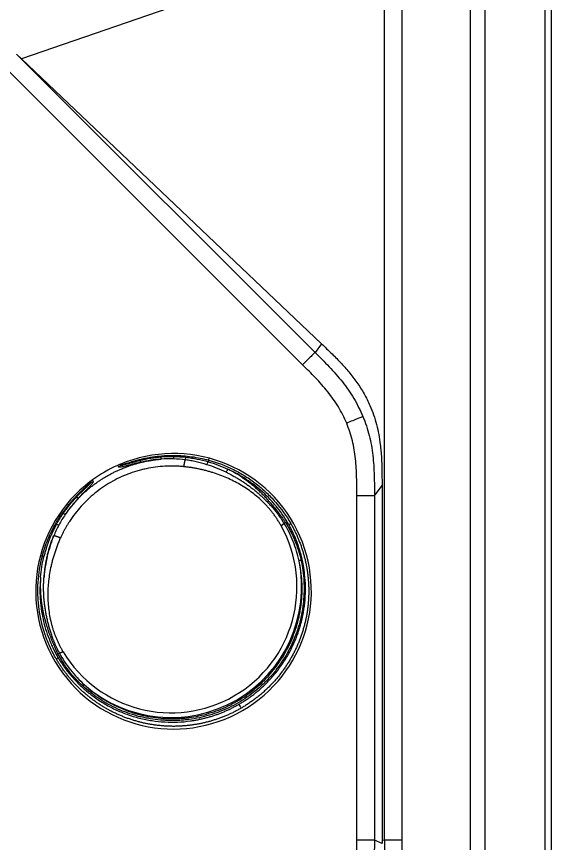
# Model space of a CAD drawing. Extents: x 1076 to 1148, y 508 to 635.
# Drawn here: x 1140.5 to 1148.09, y 560 to 571.74 of the extents above; entities that cross this region are included whole.
import ezdxf

# ---------------------------------------------------------------- set-up
doc = ezdxf.new("R2010")
doc.units = 0
doc.header["$MEASUREMENT"] = 0
doc.layers.add('1', color=4, linetype='Continuous')
doc.layers.add('GEOMETRY', color=4, linetype='Continuous', lineweight=25)

# ---------------------------------------------------------------- blocks, each defined once
blk = doc.blocks.new('1508202-Salt System Cap')
at = {"layer": 'GEOMETRY'}
for p, q in [((0.499, 1.861), (0.506, 1.888)), ((-1.888, 0.506), (-1.861, 0.499))]:
    blk.add_line(p, q, dxfattribs=at)
for centre, radius, start, end in [((0, 0), 1.955, 127.1394, 112.86), ((0.154, 1.955), 0.355, 333.6314, 340.9559), ((0.562, 1.824), 0.0729, 149.535, 168.1694), ((-0.036, 0.062), 1.787, 210.9965, 29.004), ((-1.86, 0.426), 0.0726, 71.8455, 90.4762), ((-0.036, 0.062), 1.854, 228.4876, 11.5131), ((1.85, 0.231), 0.212, 101.1992, 108.7636), ((-1.125, -1.486), 0.212, 131.2379, 138.8013)]:
    blk.add_arc(centre, radius, start, end, dxfattribs=at)
for points, knots in [([(-0.474, 1.872), (-0.465, 1.874), (-0.447, 1.878), (-0.419, 1.884), (-0.391, 1.891), (-0.361, 1.896), (-0.331, 1.902), (-0.3, 1.907), (-0.267, 1.911), (-0.232, 1.916), (-0.193, 1.92), (-0.149, 1.924), (-0.1, 1.927), (-0.048, 1.929), (-0.011, 1.929), (0.008, 1.929)], [0, 0, 0, 0, 0.056335, 0.114449, 0.174341, 0.236013, 0.299464, 0.364694, 0.431702, 0.500489, 0.58363, 0.675154, 0.775058, 0.883342, 1, 1, 1, 1]), ([(-0.472, 1.859), (-0.423, 1.871), (-0.374, 1.881), (-0.274, 1.898), (-0.224, 1.904), (-0.174, 1.908)], [0, 0, 0, 0, 0.5, 0.5, 1, 1, 1, 1]), ([(-0.176, 1.875), (-0.175, 1.877), (-0.175, 1.88), (-0.174, 1.891), (-0.174, 1.899), (-0.174, 1.908)], [0, 0, 0, 0, 0.5, 0.5, 1, 1, 1, 1]), ([(0, 1.879), (0.001, 1.881), (0.002, 1.885), (0.004, 1.897), (0.005, 1.905), (0.006, 1.913)], [0, 0, 0, 0, 0.5, 0.5, 1, 1, 1, 1]), ([(0.008, 1.929), (0.007, 1.929), (0.007, 1.927), (0.006, 1.922), (0.006, 1.918), (0.006, 1.913)], [0, 0, 0, 0, 0.5, 0.5, 1, 1, 1, 1]), ([(0.008, 1.929), (0.091, 1.928), (0.174, 1.922), (0.337, 1.899), (0.418, 1.883), (0.499, 1.861)], [0, 0, 0, 0, 0.5, 0.5, 1, 1, 1, 1]), ([(0.167, 1.865), (0.169, 1.868), (0.17, 1.873), (0.174, 1.886), (0.175, 1.893), (0.177, 1.902)], [0, 0, 0, 0, 0.5, 0.5, 1, 1, 1, 1]), ([(0.177, 1.902), (0.204, 1.899), (0.23, 1.895), (0.283, 1.887), (0.309, 1.882), (0.387, 1.867), (0.439, 1.854), (0.49, 1.839)], [0, 0, 0, 0, 0.25, 0.25, 0.5, 0.5, 1, 1, 1, 1]), ([(0.148, 1.768), (0.139, 1.769), (0.121, 1.77), (0.094, 1.773), (0.067, 1.774), (0.04, 1.776), (0.012, 1.777), (-0.015, 1.777), (-0.042, 1.777), (-0.069, 1.777), (-0.096, 1.776), (-0.159, 1.773), (-0.257, 1.764), (-0.368, 1.744), (-0.456, 1.724), (-0.543, 1.7), (-0.692, 1.649), (-0.856, 1.571), (-1.008, 1.475), (-1.116, 1.394), (-1.218, 1.305), (-1.312, 1.208), (-1.399, 1.104), (-1.46, 1.018), (-1.5, 0.955), (-1.523, 0.916), (-1.545, 0.877), (-1.566, 0.837), (-1.586, 0.797), (-1.599, 0.77), (-1.605, 0.756)], [0, 0, 0, 0, 0.012566, 0.025118, 0.037658, 0.05019, 0.062717, 0.075242, 0.087767, 0.100297, 0.112834, 0.125381, 0.187662, 0.249979, 0.281307, 0.312776, 0.375446, 0.499884, 0.562613, 0.625367, 0.687606, 0.749917, 0.81264, 0.875346, 0.896127, 0.916888, 0.937641, 0.958401, 0.979183, 1, 1, 1, 1]), ([(-1.536, 1.091), (-1.531, 1.098), (-1.52, 1.113), (-1.504, 1.134), (-1.488, 1.156), (-1.472, 1.177), (-1.455, 1.198), (-1.439, 1.219), (-1.421, 1.239), (-1.404, 1.259), (-1.386, 1.279), (-1.368, 1.299), (-1.35, 1.318), (-1.332, 1.337), (-1.313, 1.355), (-1.294, 1.374), (-1.275, 1.392), (-1.256, 1.409), (-1.237, 1.427), (-1.217, 1.444), (-1.197, 1.461), (-1.177, 1.477), (-1.157, 1.493), (-1.136, 1.509), (-1.115, 1.524), (-1.095, 1.539), (-1.074, 1.554), (-1.052, 1.569), (-1.031, 1.583), (-1.01, 1.597), (-0.988, 1.61), (-0.966, 1.623), (-0.938, 1.64), (-0.902, 1.66), (-0.858, 1.683), (-0.813, 1.705), (-0.768, 1.726), (-0.722, 1.745), (-0.675, 1.764), (-0.628, 1.781), (-0.58, 1.797), (-0.531, 1.811), (-0.482, 1.825), (-0.432, 1.837), (-0.382, 1.847), (-0.331, 1.856), (-0.28, 1.864), (-0.228, 1.871), (-0.194, 1.874), (-0.176, 1.875)], [0, 0, 0, 0, 0.016627, 0.033222, 0.049782, 0.06631, 0.082804, 0.099265, 0.115693, 0.132088, 0.14845, 0.164778, 0.181073, 0.197335, 0.213563, 0.229757, 0.245919, 0.262047, 0.278141, 0.294202, 0.310231, 0.326226, 0.342188, 0.358117, 0.374013, 0.389876, 0.405705, 0.421501, 0.437263, 0.452992, 0.468687, 0.484348, 0.499976, 0.530288, 0.560727, 0.591291, 0.621981, 0.652796, 0.683736, 0.7148, 0.745987, 0.777301, 0.80874, 0.840304, 0.871994, 0.903808, 0.935747, 0.967811, 1, 1, 1, 1]), ([(-0.759, 1.801), (-0.762, 1.8), (-0.765, 1.799), (-0.768, 1.798), (-0.771, 1.797), (-0.774, 1.795), (-0.777, 1.794), (-0.782, 1.792), (-0.788, 1.789), (-0.794, 1.786)], [0, 0, 0, 0, 0.0002372588, 0.0002372588, 0.0002372588, 0.0004745166, 0.0004745166, 0.0004745166, 0.0009491226, 0.0009491226, 0.0009491226, 0.0009491226]), ([(-0.794, 1.786), (-0.792, 1.784), (-0.789, 1.779), (-0.784, 1.772), (-0.781, 1.768), (-0.779, 1.766)], [0, 0, 0, 0, 0.333332, 0.666667, 1, 1, 1, 1]), ([(-0.469, 1.831), (-0.489, 1.826), (-0.509, 1.821), (-0.547, 1.811), (-0.566, 1.807), (-0.603, 1.797), (-0.62, 1.793), (-0.652, 1.784), (-0.668, 1.78), (-0.696, 1.774), (-0.708, 1.771), (-0.731, 1.766), (-0.741, 1.764), (-0.757, 1.762), (-0.764, 1.762), (-0.772, 1.762), (-0.774, 1.763), (-0.777, 1.764), (-0.778, 1.765), (-0.779, 1.766)], [0, 0, 0, 0, 0.125, 0.125, 0.25, 0.25, 0.375, 0.375, 0.5, 0.5, 0.625, 0.625, 0.75, 0.75, 0.875, 0.875, 0.9375, 0.9375, 1, 1, 1, 1]), ([(-0.779, 1.766), (-0.777, 1.766), (-0.774, 1.768), (-0.769, 1.771), (-0.765, 1.774), (-0.762, 1.776), (-0.761, 1.778)], [0, 0, 0, 0, 0.25004, 0.500055, 0.750042, 1, 1, 1, 1]), ([(-0.738, 1.798), (-0.739, 1.798), (-0.741, 1.798), (-0.744, 1.798), (-0.746, 1.799), (-0.748, 1.799), (-0.75, 1.799), (-0.752, 1.8), (-0.754, 1.8), (-0.756, 1.801), (-0.758, 1.801), (-0.759, 1.801), (-0.759, 1.801)], [0, 0, 0, 0, 0.099965, 0.199911, 0.299864, 0.399836, 0.499834, 0.599855, 0.699893, 0.799938, 0.899977, 1, 1, 1, 1]), ([(-0.751, 1.788), (-0.749, 1.788), (-0.745, 1.788), (-0.735, 1.789), (-0.729, 1.79), (-0.713, 1.794), (-0.704, 1.796), (-0.684, 1.802), (-0.672, 1.805), (-0.647, 1.812), (-0.634, 1.816), (-0.605, 1.824), (-0.59, 1.828), (-0.558, 1.837), (-0.541, 1.842), (-0.507, 1.851), (-0.49, 1.855), (-0.472, 1.859)], [0, 0, 0, 0, 0.125, 0.125, 0.25, 0.25, 0.375, 0.375, 0.5, 0.5, 0.625, 0.625, 0.75, 0.75, 0.875, 0.875, 1, 1, 1, 1]), ([(-0.738, 1.798), (-0.739, 1.798), (-0.741, 1.797), (-0.744, 1.795), (-0.747, 1.793), (-0.749, 1.791), (-0.75, 1.789), (-0.751, 1.788)], [0, 0, 0, 0, 0.21161, 0.417341, 0.617267, 0.811462, 1, 1, 1, 1]), ([(-0.738, 1.798), (-0.737, 1.798), (-0.736, 1.799), (-0.734, 1.799), (-0.731, 1.799), (-0.728, 1.8), (-0.725, 1.801), (-0.721, 1.802), (-0.717, 1.803), (-0.713, 1.804), (-0.703, 1.807), (-0.683, 1.812), (-0.651, 1.822), (-0.612, 1.834), (-0.578, 1.844), (-0.55, 1.851), (-0.532, 1.857), (-0.513, 1.862), (-0.493, 1.867), (-0.48, 1.87), (-0.474, 1.872)], [0, 0, 0, 0, 0.027695, 0.0552247, 0.0826249, 0.109932, 0.1371828, 0.1644139, 0.1916624, 0.218965, 0.2463582, 0.3725223, 0.4982446, 0.6237361, 0.7492753, 0.7996755, 0.8497037, 0.8996036, 0.949621, 1, 1, 1, 1]), ([(-0.474, 1.872), (-0.474, 1.871), (-0.474, 1.87), (-0.473, 1.866), (-0.473, 1.863), (-0.472, 1.859)], [0, 0, 0, 0, 0.5, 0.5, 1, 1, 1, 1]), ([(-0.469, 1.831), (-0.468, 1.832), (-0.468, 1.835), (-0.47, 1.845), (-0.471, 1.852), (-0.472, 1.859)], [0, 0, 0, 0, 0.5, 0.5, 1, 1, 1, 1]), ([(0.148, 1.768), (0.148, 1.77), (0.149, 1.774), (0.149, 1.781), (0.15, 1.787), (0.151, 1.793), (0.152, 1.799), (0.153, 1.805), (0.154, 1.811), (0.155, 1.816), (0.156, 1.822), (0.157, 1.827), (0.158, 1.831), (0.159, 1.836), (0.16, 1.84), (0.161, 1.844), (0.162, 1.848), (0.163, 1.852), (0.164, 1.855), (0.165, 1.858), (0.166, 1.861), (0.166, 1.863), (0.167, 1.865), (0.167, 1.865)], [0, 0, 0, 0, 0.051025, 0.101372, 0.151237, 0.2007, 0.249702, 0.298219, 0.346274, 0.393821, 0.440887, 0.487712, 0.534527, 0.581422, 0.62821, 0.6748, 0.721322, 0.767768, 0.814114, 0.860491, 0.90693, 0.953391, 1, 1, 1, 1]), ([(1.527, 0.928), (1.523, 0.935), (1.515, 0.949), (1.503, 0.97), (1.49, 0.991), (1.477, 1.012), (1.463, 1.033), (1.449, 1.053), (1.435, 1.073), (1.421, 1.093), (1.406, 1.112), (1.391, 1.132), (1.375, 1.151), (1.359, 1.17), (1.343, 1.189), (1.326, 1.207), (1.309, 1.226), (1.292, 1.244), (1.256, 1.28), (1.199, 1.333), (1.118, 1.399), (1.033, 1.46), (0.914, 1.534), (0.757, 1.614), (0.609, 1.669), (0.508, 1.699), (0.458, 1.712), (0.408, 1.725), (0.356, 1.736), (0.305, 1.746), (0.253, 1.755), (0.2, 1.762), (0.165, 1.766), (0.148, 1.768)], [0, 0, 0, 0, 0.014644, 0.029276, 0.0439, 0.05852, 0.07314, 0.087763, 0.102396, 0.11704, 0.131701, 0.146382, 0.161088, 0.175822, 0.190589, 0.205392, 0.220235, 0.235123, 0.250059, 0.311708, 0.373746, 0.436434, 0.500025, 0.623556, 0.749957, 0.780933, 0.811948, 0.843024, 0.874181, 0.905437, 0.936812, 0.968327, 1, 1, 1, 1]), ([(0.473, 1.797), (0.423, 1.812), (0.372, 1.826), (0.309, 1.84), (0.296, 1.843), (0.27, 1.848), (0.257, 1.851), (0.232, 1.855), (0.219, 1.857), (0.193, 1.862), (0.18, 1.864), (0.167, 1.865)], [0, 0, 0, 0, 0.5, 0.5, 0.625, 0.625, 0.75, 0.75, 0.875, 0.875, 1, 1, 1, 1]), ([(0.747, 1.69), (0.702, 1.711), (0.657, 1.731), (0.566, 1.766), (0.52, 1.783), (0.473, 1.797)], [0, 0, 0, 0, 0.5, 0.5, 1, 1, 1, 1]), ([(0.49, 1.839), (0.538, 1.825), (0.586, 1.809), (0.68, 1.773), (0.726, 1.754), (0.771, 1.732)], [0, 0, 0, 0, 0.5, 0.5, 1, 1, 1, 1]), ([(0.499, 1.861), (0.621, 1.828), (0.739, 1.783), (0.88, 1.712), (0.908, 1.697), (0.964, 1.666), (0.991, 1.65), (1.07, 1.6), (1.122, 1.564), (1.221, 1.487), (1.268, 1.447), (1.337, 1.382), (1.359, 1.36), (1.403, 1.314), (1.424, 1.29), (1.528, 1.171), (1.601, 1.069), (1.663, 0.96)], [0, 0, 0, 0, 0.25, 0.25, 0.3125, 0.3125, 0.375, 0.375, 0.5, 0.5, 0.625, 0.625, 0.6875, 0.6875, 0.75, 0.75, 1, 1, 1, 1]), ([(0.747, 1.69), (0.75, 1.695), (0.754, 1.702), (0.762, 1.716), (0.767, 1.724), (0.771, 1.732)], [0, 0, 0, 0, 0.5, 0.5, 1, 1, 1, 1]), ([(0.747, 1.69), (0.755, 1.686), (0.772, 1.678), (0.798, 1.665), (0.823, 1.652), (0.848, 1.638), (0.873, 1.624), (0.898, 1.61), (0.922, 1.595), (0.947, 1.58), (0.971, 1.565), (0.995, 1.549), (1.018, 1.533), (1.041, 1.516), (1.064, 1.499), (1.087, 1.482), (1.11, 1.465), (1.132, 1.447), (1.155, 1.429), (1.177, 1.411), (1.198, 1.392), (1.22, 1.373), (1.241, 1.354), (1.263, 1.334), (1.284, 1.314), (1.305, 1.293), (1.326, 1.272), (1.347, 1.251), (1.368, 1.229), (1.388, 1.207), (1.407, 1.184), (1.427, 1.162), (1.446, 1.138), (1.464, 1.115), (1.482, 1.091), (1.494, 1.075), (1.5, 1.067)], [0, 0, 0, 0, 0.028867, 0.057746, 0.086626, 0.115511, 0.144403, 0.173303, 0.202212, 0.231131, 0.260062, 0.289002, 0.31795, 0.346904, 0.37586, 0.404811, 0.433746, 0.462658, 0.491585, 0.52056, 0.549562, 0.578553, 0.607564, 0.636607, 0.666769, 0.696922, 0.727146, 0.75743, 0.787676, 0.817856, 0.848221, 0.878619, 0.909016, 0.939337, 0.969653, 1, 1, 1, 1]), ([(1.53, 1.06), (1.523, 1.07), (1.509, 1.089), (1.488, 1.117), (1.467, 1.145), (1.445, 1.173), (1.422, 1.2), (1.4, 1.227), (1.377, 1.254), (1.353, 1.28), (1.329, 1.307), (1.305, 1.332), (1.281, 1.358), (1.256, 1.383), (1.23, 1.407), (1.205, 1.431), (1.178, 1.455), (1.152, 1.478), (1.125, 1.501), (1.097, 1.524), (1.07, 1.545), (1.042, 1.567), (1.013, 1.587), (0.984, 1.608), (0.955, 1.627), (0.925, 1.646), (0.895, 1.665), (0.865, 1.683), (0.834, 1.7), (0.803, 1.716), (0.782, 1.727), (0.771, 1.732)], [0, 0, 0, 0, 0.034506, 0.069013, 0.103518, 0.13802, 0.172517, 0.207009, 0.241494, 0.275974, 0.310449, 0.344921, 0.37939, 0.41386, 0.448333, 0.482813, 0.517305, 0.551807, 0.586315, 0.620825, 0.655334, 0.689837, 0.724333, 0.758821, 0.793298, 0.827766, 0.862224, 0.896673, 0.931117, 0.965558, 1, 1, 1, 1]), ([(1.637, 0.945), (1.587, 1.031), (1.532, 1.112), (1.439, 1.228), (1.406, 1.266), (1.338, 1.339), (1.303, 1.374), (1.193, 1.473), (1.115, 1.534), (0.991, 1.615), (0.949, 1.641), (0.861, 1.689), (0.817, 1.712), (0.771, 1.732)], [0, 0, 0, 0, 0.25, 0.25, 0.375, 0.375, 0.5, 0.5, 0.75, 0.75, 0.875, 0.875, 1, 1, 1, 1]), ([(-1.384, 1.346), (-1.381, 1.349), (-1.376, 1.354), (-1.368, 1.362), (-1.361, 1.37), (-1.353, 1.378), (-1.345, 1.386), (-1.337, 1.393), (-1.33, 1.401), (-1.322, 1.408), (-1.306, 1.424), (-1.282, 1.447), (-1.253, 1.475), (-1.228, 1.498), (-1.212, 1.513), (-1.203, 1.522), (-1.198, 1.527), (-1.194, 1.532), (-1.19, 1.535), (-1.189, 1.537), (-1.189, 1.538)], [0, 0, 0, 0, 0.028057, 0.055971, 0.083781, 0.11153, 0.13926, 0.167013, 0.194832, 0.222758, 0.250832, 0.376394, 0.501934, 0.62768, 0.753894, 0.803081, 0.852072, 0.901079, 0.950317, 1, 1, 1, 1]), ([(-1.374, 1.338), (-1.362, 1.352), (-1.349, 1.364), (-1.324, 1.389), (-1.312, 1.402), (-1.289, 1.425), (-1.277, 1.436), (-1.256, 1.457), (-1.246, 1.467), (-1.227, 1.485), (-1.219, 1.493), (-1.203, 1.508), (-1.197, 1.515), (-1.186, 1.526), (-1.182, 1.531), (-1.176, 1.539), (-1.174, 1.542), (-1.173, 1.544)], [0, 0, 0, 0, 0.125, 0.125, 0.25, 0.25, 0.375, 0.375, 0.5, 0.5, 0.625, 0.625, 0.75, 0.75, 0.875, 0.875, 1, 1, 1, 1]), ([(-1.14, 1.557), (-1.139, 1.556), (-1.139, 1.555), (-1.14, 1.551), (-1.14, 1.549), (-1.144, 1.542), (-1.147, 1.537), (-1.157, 1.524), (-1.164, 1.516), (-1.179, 1.499), (-1.188, 1.489), (-1.208, 1.468), (-1.219, 1.457), (-1.243, 1.433), (-1.255, 1.42), (-1.281, 1.394), (-1.295, 1.38), (-1.323, 1.351), (-1.337, 1.336), (-1.351, 1.321)], [0, 0, 0, 0, 0.0625, 0.0625, 0.125, 0.125, 0.25, 0.25, 0.375, 0.375, 0.5, 0.5, 0.625, 0.625, 0.75, 0.75, 0.875, 0.875, 1, 1, 1, 1]), ([(-1.18, 1.558), (-1.181, 1.557), (-1.181, 1.555), (-1.182, 1.553), (-1.183, 1.55), (-1.184, 1.546), (-1.186, 1.543), (-1.188, 1.54), (-1.189, 1.538)], [0, 0, 0, 0, 0.166715, 0.333455, 0.500168, 0.666817, 0.833405, 1, 1, 1, 1]), ([(-1.173, 1.544), (-1.174, 1.544), (-1.176, 1.544), (-1.18, 1.543), (-1.183, 1.542), (-1.186, 1.54), (-1.188, 1.539), (-1.189, 1.538)], [0, 0, 0, 0, 0.1885485, 0.3827493, 0.5826756, 0.788401, 1, 1, 1, 1]), ([(-1.15, 1.581), (-1.155, 1.577), (-1.16, 1.573), (-1.165, 1.57), (-1.168, 1.568), (-1.17, 1.566), (-1.173, 1.564), (-1.175, 1.562), (-1.178, 1.56), (-1.18, 1.558)], [0, 0, 0, 0, 0.0004741903, 0.0004741903, 0.0004741903, 0.0007112957, 0.0007112957, 0.0007112957, 0.0009484122, 0.0009484122, 0.0009484122, 0.0009484122]), ([(-1.159, 1.547), (-1.157, 1.548), (-1.154, 1.549), (-1.149, 1.552), (-1.144, 1.554), (-1.141, 1.556), (-1.14, 1.557)], [0, 0, 0, 0, 0.249958, 0.499945, 0.74996, 1, 1, 1, 1]), ([(-1.14, 1.557), (-1.14, 1.559), (-1.142, 1.563), (-1.145, 1.569), (-1.148, 1.575), (-1.149, 1.579), (-1.15, 1.581)], [0, 0, 0, 0, 0.25, 0.5, 0.750001, 1, 1, 1, 1]), ([(-1.674, 0.958), (-1.669, 0.966), (-1.66, 0.983), (-1.645, 1.007), (-1.631, 1.031), (-1.616, 1.054), (-1.602, 1.076), (-1.587, 1.097), (-1.573, 1.118), (-1.558, 1.138), (-1.544, 1.158), (-1.53, 1.177), (-1.515, 1.195), (-1.501, 1.213), (-1.488, 1.23), (-1.474, 1.246), (-1.46, 1.262), (-1.447, 1.278), (-1.434, 1.292), (-1.421, 1.307), (-1.409, 1.32), (-1.396, 1.333), (-1.388, 1.342), (-1.384, 1.346)], [0, 0, 0, 0, 0.0593506, 0.1175292, 0.1745355, 0.2303693, 0.2850305, 0.3385187, 0.3908339, 0.4419759, 0.4919445, 0.5407396, 0.5883609, 0.6348085, 0.6800821, 0.7241817, 0.7671072, 0.8088584, 0.8494354, 0.8888381, 0.9270664, 0.9641204, 1, 1, 1, 1]), ([(-1.565, 1.105), (-1.536, 1.146), (-1.506, 1.186), (-1.442, 1.264), (-1.409, 1.302), (-1.374, 1.338)], [0, 0, 0, 0, 0.5, 0.5, 1, 1, 1, 1]), ([(-1.351, 1.321), (-1.385, 1.285), (-1.417, 1.248), (-1.479, 1.171), (-1.508, 1.131), (-1.536, 1.091)], [0, 0, 0, 0, 0.5, 0.5, 1, 1, 1, 1]), ([(-1.384, 1.346), (-1.384, 1.346), (-1.383, 1.345), (-1.379, 1.343), (-1.377, 1.341), (-1.374, 1.338)], [0, 0, 0, 0, 0.5, 0.5, 1, 1, 1, 1]), ([(-1.351, 1.321), (-1.353, 1.321), (-1.355, 1.323), (-1.363, 1.329), (-1.368, 1.333), (-1.374, 1.338)], [0, 0, 0, 0, 0.5, 0.5, 1, 1, 1, 1]), ([(-1.536, 1.091), (-1.537, 1.09), (-1.541, 1.092), (-1.551, 1.097), (-1.557, 1.1), (-1.565, 1.105)], [0, 0, 0, 0, 0.5, 0.5, 1, 1, 1, 1]), ([(1.513, 1.049), (1.513, 1.05), (1.515, 1.05), (1.517, 1.052), (1.519, 1.053), (1.522, 1.055), (1.525, 1.057), (1.528, 1.058), (1.529, 1.06), (1.53, 1.06)], [0, 0, 0, 0, 0.142772, 0.285706, 0.428723, 0.571743, 0.714684, 0.857464, 1, 1, 1, 1]), ([(1.53, 1.06), (1.54, 1.047), (1.55, 1.033), (1.564, 1.012), (1.569, 1.005), (1.578, 0.991), (1.583, 0.984), (1.588, 0.977)], [0, 0, 0, 0, 0.5, 0.5, 0.75, 0.75, 1, 1, 1, 1]), ([(-1.861, 0.499), (-1.84, 0.579), (-1.814, 0.658), (-1.751, 0.811), (-1.715, 0.885), (-1.674, 0.958)], [0, 0, 0, 0, 0.5, 0.5, 1, 1, 1, 1]), ([(-1.66, 0.952), (-1.664, 0.944), (-1.673, 0.928), (-1.685, 0.904), (-1.698, 0.88), (-1.71, 0.855), (-1.721, 0.83), (-1.732, 0.806), (-1.743, 0.78), (-1.754, 0.755), (-1.764, 0.73), (-1.774, 0.704), (-1.783, 0.679), (-1.792, 0.653), (-1.801, 0.627), (-1.809, 0.601), (-1.817, 0.574), (-1.824, 0.548), (-1.831, 0.522), (-1.836, 0.504), (-1.838, 0.495)], [0, 0, 0, 0, 0.055441, 0.110896, 0.166366, 0.221848, 0.277344, 0.332852, 0.388373, 0.443907, 0.499454, 0.555014, 0.610587, 0.666174, 0.721774, 0.777389, 0.833018, 0.888663, 0.944323, 1, 1, 1, 1]), ([(-1.674, 0.958), (-1.674, 0.958), (-1.672, 0.958), (-1.667, 0.956), (-1.664, 0.954), (-1.66, 0.952)], [0, 0, 0, 0, 0.5, 0.5, 1, 1, 1, 1]), ([(-1.66, 0.952), (-1.652, 0.949), (-1.645, 0.946), (-1.633, 0.942), (-1.629, 0.94), (-1.627, 0.94)], [0, 0, 0, 0, 0.5, 0.5, 1, 1, 1, 1]), ([(0.926, -1.604), (0.934, -1.6), (0.951, -1.59), (0.975, -1.575), (0.999, -1.56), (1.022, -1.545), (1.046, -1.53), (1.069, -1.514), (1.092, -1.497), (1.114, -1.481), (1.137, -1.464), (1.159, -1.447), (1.18, -1.429), (1.202, -1.411), (1.223, -1.393), (1.244, -1.375), (1.264, -1.356), (1.285, -1.337), (1.305, -1.317), (1.325, -1.298), (1.344, -1.278), (1.363, -1.257), (1.382, -1.237), (1.401, -1.216), (1.419, -1.194), (1.438, -1.173), (1.455, -1.151), (1.505, -1.088), (1.581, -0.981), (1.671, -0.822), (1.746, -0.655), (1.804, -0.481), (1.845, -0.302), (1.869, -0.12), (1.875, 0.063), (1.865, 0.203), (1.853, 0.299), (1.845, 0.352), (1.835, 0.403), (1.824, 0.455), (1.812, 0.506), (1.798, 0.556), (1.783, 0.606), (1.766, 0.656), (1.748, 0.705), (1.729, 0.754), (1.708, 0.802), (1.685, 0.85), (1.662, 0.898), (1.645, 0.929), (1.636, 0.945)], [0, 0, 0, 0, 0.009663, 0.019302, 0.028917, 0.038511, 0.048087, 0.057646, 0.06719, 0.076722, 0.086243, 0.095757, 0.105264, 0.114767, 0.124268, 0.13377, 0.143274, 0.152782, 0.162297, 0.171821, 0.181357, 0.190905, 0.200468, 0.210049, 0.21965, 0.229271, 0.238917, 0.248588, 0.311086, 0.373042, 0.435046, 0.497689, 0.560466, 0.622738, 0.685104, 0.748164, 0.766278, 0.784318, 0.802295, 0.820225, 0.838121, 0.855997, 0.873868, 0.891748, 0.909651, 0.92759, 0.945581, 0.963638, 0.981773, 1, 1, 1, 1]), ([(1.663, 0.96), (1.667, 0.952), (1.676, 0.937), (1.689, 0.914), (1.701, 0.89), (1.713, 0.867), (1.725, 0.843), (1.737, 0.819), (1.748, 0.794), (1.759, 0.77), (1.769, 0.745), (1.779, 0.72), (1.789, 0.696), (1.799, 0.67), (1.808, 0.645), (1.817, 0.62), (1.825, 0.594), (1.833, 0.568), (1.841, 0.542), (1.848, 0.516), (1.855, 0.49), (1.862, 0.464), (1.868, 0.438), (1.874, 0.411), (1.88, 0.385), (1.885, 0.358), (1.89, 0.331), (1.894, 0.304), (1.898, 0.277), (1.902, 0.25), (1.905, 0.223), (1.908, 0.196), (1.911, 0.168), (1.913, 0.141), (1.915, 0.113), (1.916, 0.086), (1.917, 0.058), (1.918, 0.031), (1.918, 0.003), (1.918, -0.024), (1.917, -0.052), (1.916, -0.08), (1.915, -0.108), (1.913, -0.135), (1.911, -0.163), (1.908, -0.191), (1.905, -0.218), (1.902, -0.246), (1.898, -0.274), (1.894, -0.301), (1.889, -0.329), (1.884, -0.357), (1.879, -0.384), (1.873, -0.412), (1.866, -0.439), (1.86, -0.466), (1.853, -0.494), (1.845, -0.521), (1.837, -0.548), (1.829, -0.575), (1.82, -0.602), (1.811, -0.629), (1.802, -0.655), (1.792, -0.682), (1.781, -0.708), (1.771, -0.735), (1.759, -0.761), (1.748, -0.787), (1.736, -0.813), (1.724, -0.839), (1.711, -0.864), (1.698, -0.89), (1.684, -0.915), (1.67, -0.94), (1.656, -0.965), (1.641, -0.99), (1.626, -1.014), (1.611, -1.039), (1.595, -1.063), (1.579, -1.087), (1.562, -1.111), (1.545, -1.134), (1.528, -1.157), (1.51, -1.18), (1.492, -1.203), (1.474, -1.225), (1.455, -1.248), (1.436, -1.27), (1.416, -1.291), (1.396, -1.313), (1.376, -1.334), (1.356, -1.355), (1.335, -1.375), (1.313, -1.396), (1.292, -1.415), (1.27, -1.435), (1.248, -1.454), (1.225, -1.473), (1.203, -1.492), (1.179, -1.51), (1.156, -1.528), (1.132, -1.546), (1.108, -1.563), (1.084, -1.58), (1.059, -1.597), (1.034, -1.613), (1.009, -1.629), (0.984, -1.645), (0.967, -1.655), (0.958, -1.66)], [0, 0, 0, 0, 0.008814, 0.017637, 0.02647, 0.035313, 0.044166, 0.053029, 0.061902, 0.070785, 0.079677, 0.08858, 0.097492, 0.106414, 0.115347, 0.124289, 0.133241, 0.142203, 0.151175, 0.160157, 0.169148, 0.17815, 0.187162, 0.196184, 0.205215, 0.214257, 0.223308, 0.23237, 0.241442, 0.250523, 0.259615, 0.268716, 0.277828, 0.28695, 0.296081, 0.305223, 0.314375, 0.323536, 0.332708, 0.34189, 0.351082, 0.360284, 0.369496, 0.378718, 0.38795, 0.397192, 0.406444, 0.415707, 0.424979, 0.434262, 0.443554, 0.452857, 0.46217, 0.471493, 0.480826, 0.490169, 0.499523, 0.508886, 0.51826, 0.527644, 0.537038, 0.546442, 0.555856, 0.565281, 0.574715, 0.58416, 0.593615, 0.603081, 0.612556, 0.622042, 0.631538, 0.641044, 0.65056, 0.660087, 0.669623, 0.67917, 0.688728, 0.698295, 0.707873, 0.717461, 0.727059, 0.736668, 0.746286, 0.755916, 0.765555, 0.775205, 0.784865, 0.794535, 0.804215, 0.813906, 0.823607, 0.833319, 0.843041, 0.852773, 0.862516, 0.872269, 0.882032, 0.891805, 0.901589, 0.911384, 0.921188, 0.931003, 0.940829, 0.950665, 0.960511, 0.970368, 0.980235, 0.990112, 1, 1, 1, 1]), ([(1.569, 0.964), (1.564, 0.971), (1.56, 0.978), (1.551, 0.993), (1.546, 1), (1.532, 1.021), (1.522, 1.035), (1.513, 1.049)], [0, 0, 0, 0, 0.25, 0.25, 0.5, 0.5, 1, 1, 1, 1]), ([(1.569, 0.964), (1.568, 0.963), (1.566, 0.962), (1.564, 0.96), (1.56, 0.957), (1.557, 0.954), (1.553, 0.951), (1.549, 0.948), (1.545, 0.944), (1.541, 0.94), (1.536, 0.936), (1.532, 0.932), (1.529, 0.929), (1.527, 0.928)], [0, 0, 0, 0, 0.076182, 0.156487, 0.240556, 0.328006, 0.418435, 0.511431, 0.606573, 0.703433, 0.80158, 0.900581, 1, 1, 1, 1]), ([(1.588, 0.977), (1.584, 0.975), (1.58, 0.972), (1.574, 0.968), (1.571, 0.966), (1.569, 0.964)], [0, 0, 0, 0, 0.5, 0.5, 1, 1, 1, 1]), ([(1.781, 0.432), (1.771, 0.479), (1.759, 0.525), (1.731, 0.617), (1.715, 0.663), (1.662, 0.796), (1.62, 0.882), (1.569, 0.964)], [0, 0, 0, 0, 0.25, 0.25, 0.5, 0.5, 1, 1, 1, 1]), ([(1.588, 0.977), (1.64, 0.895), (1.685, 0.808), (1.74, 0.673), (1.756, 0.627), (1.785, 0.534), (1.798, 0.487), (1.808, 0.439)], [0, 0, 0, 0, 0.5, 0.5, 0.75, 0.75, 1, 1, 1, 1]), ([(1.636, 0.946), (1.643, 0.95), (1.649, 0.953), (1.66, 0.958), (1.663, 0.959), (1.664, 0.959)], [0, 0, 0, 0, 0.5, 0.5, 1, 1, 1, 1]), ([(-1.837, 0.199), (-1.836, 0.208), (-1.834, 0.228), (-1.831, 0.258), (-1.828, 0.287), (-1.824, 0.317), (-1.82, 0.346), (-1.815, 0.375), (-1.81, 0.405), (-1.805, 0.434), (-1.799, 0.463), (-1.793, 0.492), (-1.786, 0.521), (-1.779, 0.549), (-1.771, 0.578), (-1.762, 0.607), (-1.753, 0.637), (-1.744, 0.666), (-1.734, 0.695), (-1.723, 0.725), (-1.712, 0.756), (-1.703, 0.777), (-1.699, 0.788)], [0, 0, 0, 0, 0.048883, 0.097742, 0.14657, 0.195364, 0.244134, 0.292908, 0.34172, 0.390516, 0.439311, 0.488117, 0.536927, 0.585677, 0.634371, 0.685045, 0.735707, 0.786316, 0.837097, 0.887969, 0.944189, 1, 1, 1, 1]), ([(-1.699, 0.788), (-1.704, 0.776), (-1.708, 0.764), (-1.717, 0.741), (-1.722, 0.729), (-1.735, 0.693), (-1.743, 0.669), (-1.766, 0.597), (-1.779, 0.548), (-1.802, 0.449), (-1.812, 0.4), (-1.827, 0.299), (-1.833, 0.249), (-1.837, 0.199)], [0, 0, 0, 0, 0.0625, 0.0625, 0.125, 0.125, 0.25, 0.25, 0.5, 0.5, 0.75, 0.75, 1, 1, 1, 1]), ([(-1.605, 0.756), (-1.609, 0.747), (-1.617, 0.728), (-1.629, 0.7), (-1.64, 0.672), (-1.651, 0.644), (-1.662, 0.616), (-1.672, 0.588), (-1.681, 0.559), (-1.691, 0.531), (-1.7, 0.502), (-1.708, 0.474), (-1.716, 0.445), (-1.723, 0.416), (-1.731, 0.387), (-1.751, 0.299), (-1.776, 0.151), (-1.786, -0.024), (-1.781, -0.164), (-1.771, -0.269), (-1.754, -0.372), (-1.735, -0.455), (-1.717, -0.519), (-1.703, -0.563), (-1.687, -0.608), (-1.671, -0.651), (-1.653, -0.694), (-1.633, -0.736), (-1.612, -0.778), (-1.591, -0.819), (-1.575, -0.845), (-1.567, -0.859)], [0, 0, 0, 0, 0.018117, 0.036181, 0.054193, 0.072159, 0.090082, 0.107966, 0.125813, 0.143628, 0.161414, 0.179176, 0.196916, 0.214639, 0.232349, 0.250048, 0.376432, 0.499981, 0.563559, 0.626243, 0.688285, 0.749947, 0.778115, 0.806124, 0.834001, 0.861772, 0.889465, 0.917107, 0.944724, 0.972346, 1, 1, 1, 1]), ([(-1.605, 0.756), (-1.607, 0.757), (-1.611, 0.759), (-1.617, 0.761), (-1.623, 0.763), (-1.629, 0.766), (-1.634, 0.768), (-1.64, 0.77), (-1.645, 0.772), (-1.65, 0.774), (-1.655, 0.776), (-1.66, 0.777), (-1.665, 0.779), (-1.669, 0.78), (-1.674, 0.782), (-1.678, 0.783), (-1.682, 0.784), (-1.685, 0.785), (-1.688, 0.786), (-1.692, 0.786), (-1.694, 0.787), (-1.697, 0.788), (-1.698, 0.788), (-1.699, 0.788)], [0, 0, 0, 0, 0.0510136, 0.1013494, 0.1512057, 0.2006599, 0.2496547, 0.298166, 0.3462167, 0.39376, 0.4408243, 0.4876481, 0.5344627, 0.5813587, 0.6281487, 0.6747427, 0.7212696, 0.7677218, 0.8140741, 0.860459, 0.9069069, 0.9533794, 1, 1, 1, 1]), ([(-1.663, -0.96), (-1.695, -0.906), (-1.724, -0.85), (-1.763, -0.763), (-1.776, -0.734), (-1.799, -0.675), (-1.81, -0.646), (-1.861, -0.497), (-1.89, -0.375), (-1.911, -0.219), (-1.915, -0.188), (-1.92, -0.125), (-1.922, -0.093), (-1.925, 0.002), (-1.925, 0.064), (-1.913, 0.252), (-1.893, 0.376), (-1.861, 0.499)], [0, 0, 0, 0, 0.125, 0.125, 0.1875, 0.1875, 0.25, 0.25, 0.5, 0.5, 0.5625, 0.5625, 0.625, 0.625, 0.75, 0.75, 1, 1, 1, 1]), ([(1.808, 0.439), (1.83, 0.342), (1.843, 0.244), (1.854, 0.049), (1.852, -0.05), (1.84, -0.173), (1.837, -0.197), (1.83, -0.247), (1.826, -0.271), (1.813, -0.344), (1.802, -0.392), (1.765, -0.534), (1.732, -0.627), (1.673, -0.762), (1.651, -0.807), (1.604, -0.894), (1.579, -0.937), (1.499, -1.06), (1.439, -1.138), (1.357, -1.23), (1.34, -1.248), (1.305, -1.284), (1.288, -1.301), (1.234, -1.353), (1.197, -1.385), (1.082, -1.478), (1.001, -1.534), (0.873, -1.608), (0.83, -1.631), (0.74, -1.674), (0.694, -1.693), (0.556, -1.746), (0.462, -1.774), (0.318, -1.805), (0.269, -1.813), (0.196, -1.823), (0.171, -1.825), (0.122, -1.83), (0.097, -1.832), (-0.026, -1.838), (-0.125, -1.835), (-0.271, -1.819), (-0.32, -1.812), (-0.392, -1.799), (-0.417, -1.794), (-0.465, -1.783), (-0.489, -1.777), (-0.609, -1.744), (-0.701, -1.711), (-0.835, -1.651), (-0.879, -1.629), (-0.966, -1.582), (-1.008, -1.556), (-1.133, -1.474), (-1.211, -1.414), (-1.284, -1.347)], [0, 0, 0, 0, 0.0625, 0.0625, 0.125, 0.125, 0.140625, 0.140625, 0.15625, 0.15625, 0.1875, 0.1875, 0.25, 0.25, 0.28125, 0.28125, 0.3125, 0.3125, 0.375, 0.375, 0.390625, 0.390625, 0.40625, 0.40625, 0.4375, 0.4375, 0.5, 0.5, 0.53125, 0.53125, 0.5625, 0.5625, 0.625, 0.625, 0.65625, 0.65625, 0.671875, 0.671875, 0.6875, 0.6875, 0.75, 0.75, 0.78125, 0.78125, 0.796875, 0.796875, 0.8125, 0.8125, 0.875, 0.875, 0.90625, 0.90625, 0.9375, 0.9375, 1, 1, 1, 1]), ([(-1.264, -1.327), (-1.192, -1.393), (-1.115, -1.453), (-0.992, -1.533), (-0.951, -1.558), (-0.866, -1.605), (-0.822, -1.626), (-0.69, -1.686), (-0.599, -1.718), (-0.481, -1.75), (-0.458, -1.756), (-0.41, -1.767), (-0.386, -1.772), (-0.315, -1.785), (-0.267, -1.792), (-0.122, -1.808), (-0.026, -1.811), (0.096, -1.804), (0.12, -1.803), (0.169, -1.798), (0.193, -1.796), (0.266, -1.786), (0.313, -1.778), (0.455, -1.748), (0.548, -1.72), (0.684, -1.668), (0.729, -1.649), (0.817, -1.607), (0.86, -1.584), (0.986, -1.511), (1.066, -1.456), (1.179, -1.365), (1.215, -1.333), (1.268, -1.282), (1.286, -1.265), (1.32, -1.23), (1.336, -1.212), (1.418, -1.122), (1.476, -1.045), (1.555, -0.923), (1.58, -0.881), (1.626, -0.795), (1.648, -0.751), (1.707, -0.618), (1.738, -0.526), (1.775, -0.386), (1.786, -0.339), (1.799, -0.267), (1.803, -0.243), (1.81, -0.195), (1.813, -0.171), (1.825, -0.049), (1.827, 0.047), (1.816, 0.24), (1.802, 0.336), (1.781, 0.432)], [0, 0, 0, 0, 0.0625, 0.0625, 0.09375, 0.09375, 0.125, 0.125, 0.1875, 0.1875, 0.203125, 0.203125, 0.21875, 0.21875, 0.25, 0.25, 0.3125, 0.3125, 0.328125, 0.328125, 0.34375, 0.34375, 0.375, 0.375, 0.4375, 0.4375, 0.46875, 0.46875, 0.5, 0.5, 0.5625, 0.5625, 0.59375, 0.59375, 0.609375, 0.609375, 0.625, 0.625, 0.6875, 0.6875, 0.71875, 0.71875, 0.75, 0.75, 0.8125, 0.8125, 0.84375, 0.84375, 0.859375, 0.859375, 0.875, 0.875, 0.9375, 0.9375, 1, 1, 1, 1]), ([(-1.886, 0.199), (-1.895, 0.099), (-1.897, 0), (-1.89, -0.124), (-1.888, -0.149), (-1.883, -0.199), (-1.881, -0.224), (-1.87, -0.297), (-1.862, -0.346), (-1.83, -0.49), (-1.802, -0.584), (-1.757, -0.7), (-1.747, -0.723), (-1.727, -0.769), (-1.717, -0.791), (-1.685, -0.859), (-1.661, -0.902), (-1.637, -0.945)], [0, 0, 0, 0, 0.25, 0.25, 0.3125, 0.3125, 0.375, 0.375, 0.5, 0.5, 0.75, 0.75, 0.8125, 0.8125, 0.875, 0.875, 1, 1, 1, 1]), ([(-1.886, 0.199), (-1.886, 0.191), (-1.887, 0.175), (-1.888, 0.152), (-1.889, 0.128), (-1.89, 0.104), (-1.89, 0.081), (-1.89, 0.057), (-1.889, 0.034), (-1.888, 0.01), (-1.887, -0.013), (-1.886, -0.037), (-1.884, -0.06), (-1.882, -0.084), (-1.879, -0.107), (-1.877, -0.131), (-1.874, -0.154), (-1.871, -0.178), (-1.867, -0.201), (-1.863, -0.224), (-1.859, -0.247), (-1.855, -0.271), (-1.85, -0.294), (-1.845, -0.317), (-1.84, -0.34), (-1.835, -0.363), (-1.829, -0.386), (-1.823, -0.408), (-1.817, -0.431), (-1.811, -0.454), (-1.804, -0.477), (-1.797, -0.499), (-1.79, -0.522), (-1.783, -0.544), (-1.775, -0.566), (-1.768, -0.589), (-1.76, -0.611), (-1.751, -0.633), (-1.743, -0.655), (-1.734, -0.677), (-1.725, -0.699), (-1.716, -0.721), (-1.707, -0.742), (-1.698, -0.764), (-1.688, -0.786), (-1.678, -0.807), (-1.668, -0.829), (-1.662, -0.843), (-1.658, -0.85)], [0, 0, 0, 0, 0.021708, 0.043422, 0.065143, 0.086869, 0.108601, 0.130337, 0.152077, 0.17382, 0.195565, 0.217311, 0.239057, 0.260802, 0.282545, 0.304286, 0.326027, 0.347767, 0.369507, 0.391246, 0.412985, 0.434724, 0.456461, 0.478197, 0.499932, 0.521664, 0.543394, 0.565124, 0.586854, 0.608584, 0.630316, 0.652049, 0.673783, 0.69552, 0.717259, 0.739, 0.760744, 0.782489, 0.804237, 0.825987, 0.847738, 0.869491, 0.891244, 0.912997, 0.93475, 0.956502, 0.978252, 1, 1, 1, 1]), ([(-1.638, -0.84), (-1.642, -0.833), (-1.648, -0.821), (-1.656, -0.803), (-1.664, -0.785), (-1.673, -0.766), (-1.681, -0.748), (-1.688, -0.729), (-1.696, -0.71), (-1.703, -0.692), (-1.71, -0.673), (-1.719, -0.651), (-1.727, -0.625), (-1.737, -0.596), (-1.746, -0.568), (-1.755, -0.539), (-1.763, -0.51), (-1.771, -0.481), (-1.779, -0.452), (-1.786, -0.422), (-1.793, -0.393), (-1.799, -0.364), (-1.805, -0.334), (-1.81, -0.305), (-1.816, -0.275), (-1.82, -0.246), (-1.825, -0.216), (-1.828, -0.186), (-1.832, -0.157), (-1.835, -0.127), (-1.838, -0.097), (-1.84, -0.059), (-1.842, -0.014), (-1.843, 0.039), (-1.843, 0.092), (-1.841, 0.146), (-1.838, 0.181), (-1.837, 0.199)], [0, 0, 0, 0, 0.018958, 0.037887, 0.056746, 0.075749, 0.094661, 0.113516, 0.132368, 0.151199, 0.170145, 0.18904, 0.217413, 0.245755, 0.273896, 0.302107, 0.330365, 0.358571, 0.386711, 0.414849, 0.44295, 0.470999, 0.499034, 0.527074, 0.555088, 0.583066, 0.611063, 0.639088, 0.667129, 0.695174, 0.723217, 0.751253, 0.801067, 0.850839, 0.90058, 0.950298, 1, 1, 1, 1]), ([(-1.658, -0.85), (-1.657, -0.849), (-1.655, -0.848), (-1.653, -0.847), (-1.65, -0.846), (-1.647, -0.844), (-1.645, -0.843), (-1.643, -0.842), (-1.64, -0.841), (-1.639, -0.84), (-1.638, -0.84)], [0, 0, 0, 0, 0.124686, 0.249608, 0.374692, 0.499865, 0.625054, 0.750188, 0.875193, 1, 1, 1, 1]), ([(-1.64, -0.886), (-1.643, -0.88), (-1.646, -0.874), (-1.652, -0.862), (-1.655, -0.856), (-1.658, -0.85)], [0, 0, 0, 0, 0.5, 0.5, 1, 1, 1, 1]), ([(-1.64, -0.886), (-1.636, -0.884), (-1.632, -0.882), (-1.625, -0.879), (-1.622, -0.878), (-1.619, -0.877)], [0, 0, 0, 0, 0.5, 0.5, 1, 1, 1, 1]), ([(-1.284, -1.347), (-1.32, -1.314), (-1.355, -1.279), (-1.421, -1.208), (-1.453, -1.17), (-1.542, -1.055), (-1.595, -0.973), (-1.64, -0.886)], [0, 0, 0, 0, 0.25, 0.25, 0.5, 0.5, 1, 1, 1, 1]), ([(-1.619, -0.877), (-1.619, -0.877), (-1.618, -0.876), (-1.616, -0.875), (-1.613, -0.874), (-1.608, -0.872), (-1.603, -0.871), (-1.596, -0.868), (-1.587, -0.865), (-1.578, -0.862), (-1.571, -0.86), (-1.567, -0.859)], [0, 0, 0, 0, 0.003093, 0.07188, 0.156092, 0.255722, 0.370693, 0.501198, 0.648102, 0.813617, 1, 1, 1, 1]), ([(-1.619, -0.877), (-1.574, -0.961), (-1.521, -1.041), (-1.432, -1.154), (-1.4, -1.191), (-1.335, -1.261), (-1.3, -1.295), (-1.264, -1.327)], [0, 0, 0, 0, 0.5, 0.5, 0.75, 0.75, 1, 1, 1, 1]), ([(0.958, -1.66), (0.95, -1.664), (0.935, -1.673), (0.911, -1.686), (0.887, -1.699), (0.863, -1.711), (0.839, -1.723), (0.814, -1.735), (0.79, -1.746), (0.765, -1.757), (0.741, -1.767), (0.716, -1.778), (0.691, -1.787), (0.666, -1.797), (0.641, -1.806), (0.616, -1.815), (0.591, -1.823), (0.565, -1.831), (0.54, -1.839), (0.515, -1.846), (0.489, -1.853), (0.464, -1.86), (0.438, -1.866), (0.412, -1.872), (0.387, -1.877), (0.361, -1.882), (0.335, -1.887), (0.31, -1.891), (0.284, -1.895), (0.258, -1.899), (0.232, -1.902), (0.207, -1.905), (0.181, -1.908), (0.155, -1.91), (0.129, -1.912), (0.104, -1.914), (0.078, -1.915), (0.052, -1.916), (0.027, -1.917), (0.001, -1.917), (-0.025, -1.917), (-0.05, -1.916), (-0.075, -1.915), (-0.101, -1.914), (-0.126, -1.913), (-0.151, -1.911), (-0.177, -1.909), (-0.202, -1.906), (-0.227, -1.903), (-0.252, -1.9), (-0.277, -1.897), (-0.302, -1.893), (-0.326, -1.889), (-0.351, -1.885), (-0.375, -1.88), (-0.4, -1.875), (-0.424, -1.87), (-0.448, -1.864), (-0.472, -1.858), (-0.506, -1.849), (-0.548, -1.837), (-0.6, -1.821), (-0.651, -1.804), (-0.701, -1.785), (-0.75, -1.765), (-0.799, -1.743), (-0.847, -1.721), (-0.895, -1.697), (-0.941, -1.671), (-0.987, -1.645), (-1.032, -1.617), (-1.075, -1.589), (-1.118, -1.559), (-1.16, -1.528), (-1.201, -1.496), (-1.241, -1.463), (-1.28, -1.429), (-1.318, -1.395), (-1.355, -1.359), (-1.391, -1.322), (-1.426, -1.285), (-1.46, -1.247), (-1.492, -1.208), (-1.523, -1.168), (-1.554, -1.128), (-1.583, -1.087), (-1.611, -1.045), (-1.638, -1.003), (-1.655, -0.974), (-1.663, -0.96)], [0, 0, 0, 0, 0.009017, 0.018019, 0.027007, 0.035981, 0.044941, 0.053886, 0.062817, 0.071734, 0.080637, 0.089526, 0.098401, 0.107261, 0.116107, 0.124939, 0.133757, 0.142561, 0.15135, 0.160126, 0.168887, 0.177634, 0.186367, 0.195086, 0.20379, 0.212481, 0.221157, 0.22982, 0.238468, 0.247102, 0.255722, 0.264328, 0.27292, 0.281497, 0.290061, 0.29861, 0.307146, 0.315667, 0.324174, 0.332667, 0.341146, 0.349611, 0.358062, 0.366499, 0.374922, 0.383331, 0.391725, 0.400106, 0.408473, 0.416825, 0.425164, 0.433488, 0.441799, 0.450095, 0.458377, 0.466646, 0.4749, 0.483141, 0.491367, 0.499579, 0.51754, 0.53545, 0.553309, 0.571118, 0.588876, 0.606584, 0.624241, 0.641848, 0.659404, 0.67691, 0.694366, 0.711771, 0.729127, 0.746431, 0.763686, 0.780891, 0.798045, 0.81515, 0.832204, 0.849208, 0.866162, 0.883067, 0.899921, 0.916725, 0.93348, 0.950185, 0.96684, 0.983445, 1, 1, 1, 1]), ([(-1.662, -0.961), (-1.662, -0.96), (-1.66, -0.958), (-1.65, -0.952), (-1.644, -0.948), (-1.637, -0.944)], [0, 0, 0, 0, 0.5, 0.5, 1, 1, 1, 1]), ([(-1.636, -0.945), (-1.631, -0.953), (-1.622, -0.969), (-1.606, -0.994), (-1.59, -1.018), (-1.574, -1.041), (-1.558, -1.065), (-1.542, -1.088), (-1.525, -1.11), (-1.507, -1.133), (-1.49, -1.155), (-1.472, -1.177), (-1.454, -1.198), (-1.435, -1.22), (-1.416, -1.241), (-1.397, -1.261), (-1.378, -1.282), (-1.358, -1.302), (-1.338, -1.322), (-1.318, -1.341), (-1.297, -1.361), (-1.276, -1.38), (-1.255, -1.398), (-1.233, -1.417), (-1.211, -1.435), (-1.189, -1.453), (-1.166, -1.47), (-1.102, -1.518), (-0.992, -1.592), (-0.83, -1.679), (-0.661, -1.749), (-0.485, -1.803), (-0.305, -1.839), (-0.124, -1.858), (0.059, -1.86), (0.198, -1.847), (0.293, -1.832), (0.344, -1.823), (0.395, -1.812), (0.446, -1.8), (0.496, -1.787), (0.546, -1.772), (0.595, -1.756), (0.644, -1.738), (0.692, -1.719), (0.74, -1.699), (0.787, -1.678), (0.834, -1.655), (0.881, -1.63), (0.911, -1.613), (0.926, -1.604)], [0, 0, 0, 0, 0.009829, 0.019629, 0.029402, 0.039152, 0.048879, 0.058586, 0.068276, 0.077949, 0.087609, 0.097258, 0.106898, 0.11653, 0.126159, 0.135784, 0.14541, 0.155037, 0.164668, 0.174306, 0.183953, 0.19361, 0.203281, 0.212966, 0.222669, 0.232391, 0.242135, 0.251903, 0.314924, 0.377267, 0.439531, 0.502315, 0.564936, 0.62693, 0.688885, 0.751393, 0.769331, 0.787187, 0.804975, 0.822707, 0.840398, 0.858061, 0.87571, 0.893358, 0.911019, 0.928707, 0.946436, 0.964219, 0.982069, 1, 1, 1, 1]), ([(0.926, -1.604), (0.93, -1.611), (0.934, -1.617), (0.941, -1.63), (0.945, -1.637), (0.951, -1.648), (0.954, -1.652), (0.957, -1.658), (0.958, -1.659), (0.958, -1.66)], [0, 0, 0, 0, 0.25, 0.25, 0.5, 0.5, 0.75, 0.75, 1, 1, 1, 1])]:
    blk.add_open_spline(points, degree=3, knots=knots, dxfattribs=at)
for points in [[(0, 1.879), (-0.059, 1.881), (-0.118, 1.879), (-0.176, 1.875)], [(-0.174, 1.908), (-0.114, 1.913), (-0.054, 1.914), (0.006, 1.913)], [(0.167, 1.865), (0.112, 1.873), (0.056, 1.877), (0, 1.879)], [(0.006, 1.913), (0.063, 1.912), (0.12, 1.909), (0.177, 1.902)], [(-0.794, 1.786), (-0.92, 1.73), (-1.039, 1.662), (-1.15, 1.581)], [(-0.751, 1.788), (-0.754, 1.784), (-0.757, 1.781), (-0.761, 1.778)], [(-0.176, 1.875), (-0.275, 1.868), (-0.372, 1.854), (-0.469, 1.831)], [(-1.159, 1.547), (-1.164, 1.546), (-1.168, 1.545), (-1.173, 1.544)], [(-1.66, 0.952), (-1.631, 1.005), (-1.599, 1.055), (-1.565, 1.105)], [(-1.536, 1.091), (-1.569, 1.042), (-1.599, 0.992), (-1.627, 0.94)], [(1.513, 1.049), (1.509, 1.055), (1.504, 1.061), (1.5, 1.067)], [(-1.627, 0.94), (-1.653, 0.891), (-1.677, 0.84), (-1.699, 0.788)], [(-1.886, 0.199), (-1.878, 0.298), (-1.862, 0.397), (-1.838, 0.495)], [(-1.638, -0.84), (-1.632, -0.852), (-1.626, -0.864), (-1.619, -0.877)]]:
    blk.add_open_spline(points, degree=3, dxfattribs=at)
blk = doc.blocks.new('2026 TX')
at = {"layer": '1', "color": 4}
for p, q in [((72.324, 35.655), (72.324, 66.402)), ((72.232, 60.595), (72.232, 39.95))]:
    blk.add_line(p, q, dxfattribs=at)
at = {"layer": '1', "color": 3}
for p, q in [((71.175, 39.95), (71.175, 60.595)), ((71.385, 39.95), (71.385, 60.595)), ((69.956, 53.123), (64.808, 51.345)), ((69.956, 40.255), (69.956, 53.123)), ((70.201, 53.123), (70.201, 40.255)), ((68.795, 47.003), (64.149, 51.649)), ((64.737, 51.413), (64.808, 51.345)), ((64.737, 51.413), (68.971, 47.179)), ((64.808, 51.345), (69.061, 47.302)), ((69.061, 47.302), (68.971, 47.179)), ((69.813, 45.145), (69.921, 45.291)), ((69.921, 45.291), (69.921, 40.259)), ((69.563, 40.254), (69.563, 45.145)), ((69.813, 45.145), (69.813, 40.254)), ((69.921, 40.259), (69.956, 40.255)), ((69.921, 40.259), (69.921, 40.209)), ((69.921, 40.209), (69.813, 40.254))]:
    blk.add_line(p, q, dxfattribs=at)
for points, knots in [([(69.061, 47.302), (69.086, 47.278), (69.132, 47.235), (69.198, 47.171), (69.263, 47.106), (69.329, 47.038), (69.392, 46.97), (69.472, 46.876), (69.567, 46.754), (69.669, 46.594), (69.746, 46.44), (69.804, 46.292), (69.845, 46.155), (69.876, 46.014), (69.895, 45.888), (69.907, 45.778), (69.914, 45.681), (69.918, 45.584), (69.92, 45.489), (69.921, 45.392), (69.921, 45.327), (69.921, 45.291)], [0, 0, 0, 0, 0.046248, 0.084815, 0.125011, 0.169522, 0.211187, 0.250027, 0.334867, 0.417314, 0.499979, 0.562186, 0.624956, 0.686088, 0.749963, 0.789013, 0.83068, 0.874986, 0.915216, 0.953925, 1, 1, 1, 1]), ([(68.971, 47.179), (68.967, 47.175), (68.958, 47.166), (68.917, 47.125), (68.861, 47.069), (68.817, 47.025), (68.795, 47.003)], [0, 0, 0, 0, 0.252089, 0.5, 0.747911, 1, 1, 1, 1]), ([(68.971, 47.179), (69.038, 47.112), (69.173, 46.977), (69.362, 46.762), (69.53, 46.529), (69.611, 46.356), (69.651, 46.269)], [0, 0, 0, 0, 0.250091, 0.500176, 0.7501, 1, 1, 1, 1]), ([(69.421, 46.174), (69.383, 46.253), (69.309, 46.411), (69.154, 46.623), (68.98, 46.818), (68.856, 46.941), (68.795, 47.003)], [0, 0, 0, 0, 0.249882, 0.499801, 0.749909, 1, 1, 1, 1]), ([(69.651, 46.269), (69.646, 46.267), (69.635, 46.263), (69.581, 46.24), (69.507, 46.21), (69.45, 46.186), (69.421, 46.174)], [0, 0, 0, 0, 0.252121, 0.5, 0.747879, 1, 1, 1, 1]), ([(69.651, 46.269), (69.684, 46.179), (69.748, 46), (69.795, 45.716), (69.813, 45.431), (69.813, 45.24), (69.813, 45.145)], [0, 0, 0, 0, 0.2499, 0.499825, 0.74991, 1, 1, 1, 1]), ([(69.563, 45.145), (69.563, 45.232), (69.564, 45.406), (69.549, 45.668), (69.509, 45.927), (69.45, 46.092), (69.421, 46.174)], [0, 0, 0, 0, 0.2500904, 0.5001972, 0.750119, 1, 1, 1, 1]), ([(69.813, 45.145), (69.808, 45.145), (69.798, 45.145), (69.739, 45.145), (69.659, 45.145), (69.595, 45.145), (69.563, 45.145)], [0, 0, 0, 0, 0.252186, 0.5, 0.747814, 1, 1, 1, 1]), ([(69.452, 39.562), (69.479, 39.636), (69.532, 39.783), (69.563, 40.018), (69.563, 40.175), (69.563, 40.254)], [0, 0, 0, 0, 0.333228, 0.666465, 1, 1, 1, 1]), ([(69.813, 40.254), (69.808, 40.254), (69.798, 40.254), (69.739, 40.254), (69.659, 40.254), (69.595, 40.254), (69.563, 40.254)], [0, 0, 0, 0, 0.252186, 0.5, 0.747814, 1, 1, 1, 1]), ([(69.813, 40.254), (69.813, 40.164), (69.812, 39.986), (69.774, 39.719), (69.713, 39.55), (69.682, 39.466)], [0, 0, 0, 0, 0.33351, 0.666759, 1, 1, 1, 1]), ([(69.956, 40.255), (69.956, 40.18), (69.956, 40.03), (69.941, 39.804), (69.902, 39.581), (69.849, 39.44), (69.823, 39.369)], [0, 0, 0, 0, 0.250082, 0.500173, 0.750066, 1, 1, 1, 1]), ([(70.201, 40.255), (70.201, 40.172), (70.201, 40.005), (70.183, 39.756), (70.137, 39.509), (70.078, 39.352), (70.049, 39.274)], [0, 0, 0, 0, 0.250088, 0.500145, 0.750062, 1, 1, 1, 1])]:
    blk.add_open_spline(points, degree=3, knots=knots, dxfattribs=at)
blk.add_open_spline([(70.201, 40.255), (70.159, 40.255), (70.075, 40.255), (69.996, 40.255), (69.956, 40.255)], degree=3, dxfattribs=at)
blk.add_blockref('1508202-Salt System Cap', (66.964, 43.788))

msp = doc.modelspace()

# ---------------------------------------------------------------- block references
at = {"layer": '1'}
msp.add_blockref('2026 TX', (1075.762, 519.794), dxfattribs=at)

doc.saveas('drawing.dxf')
